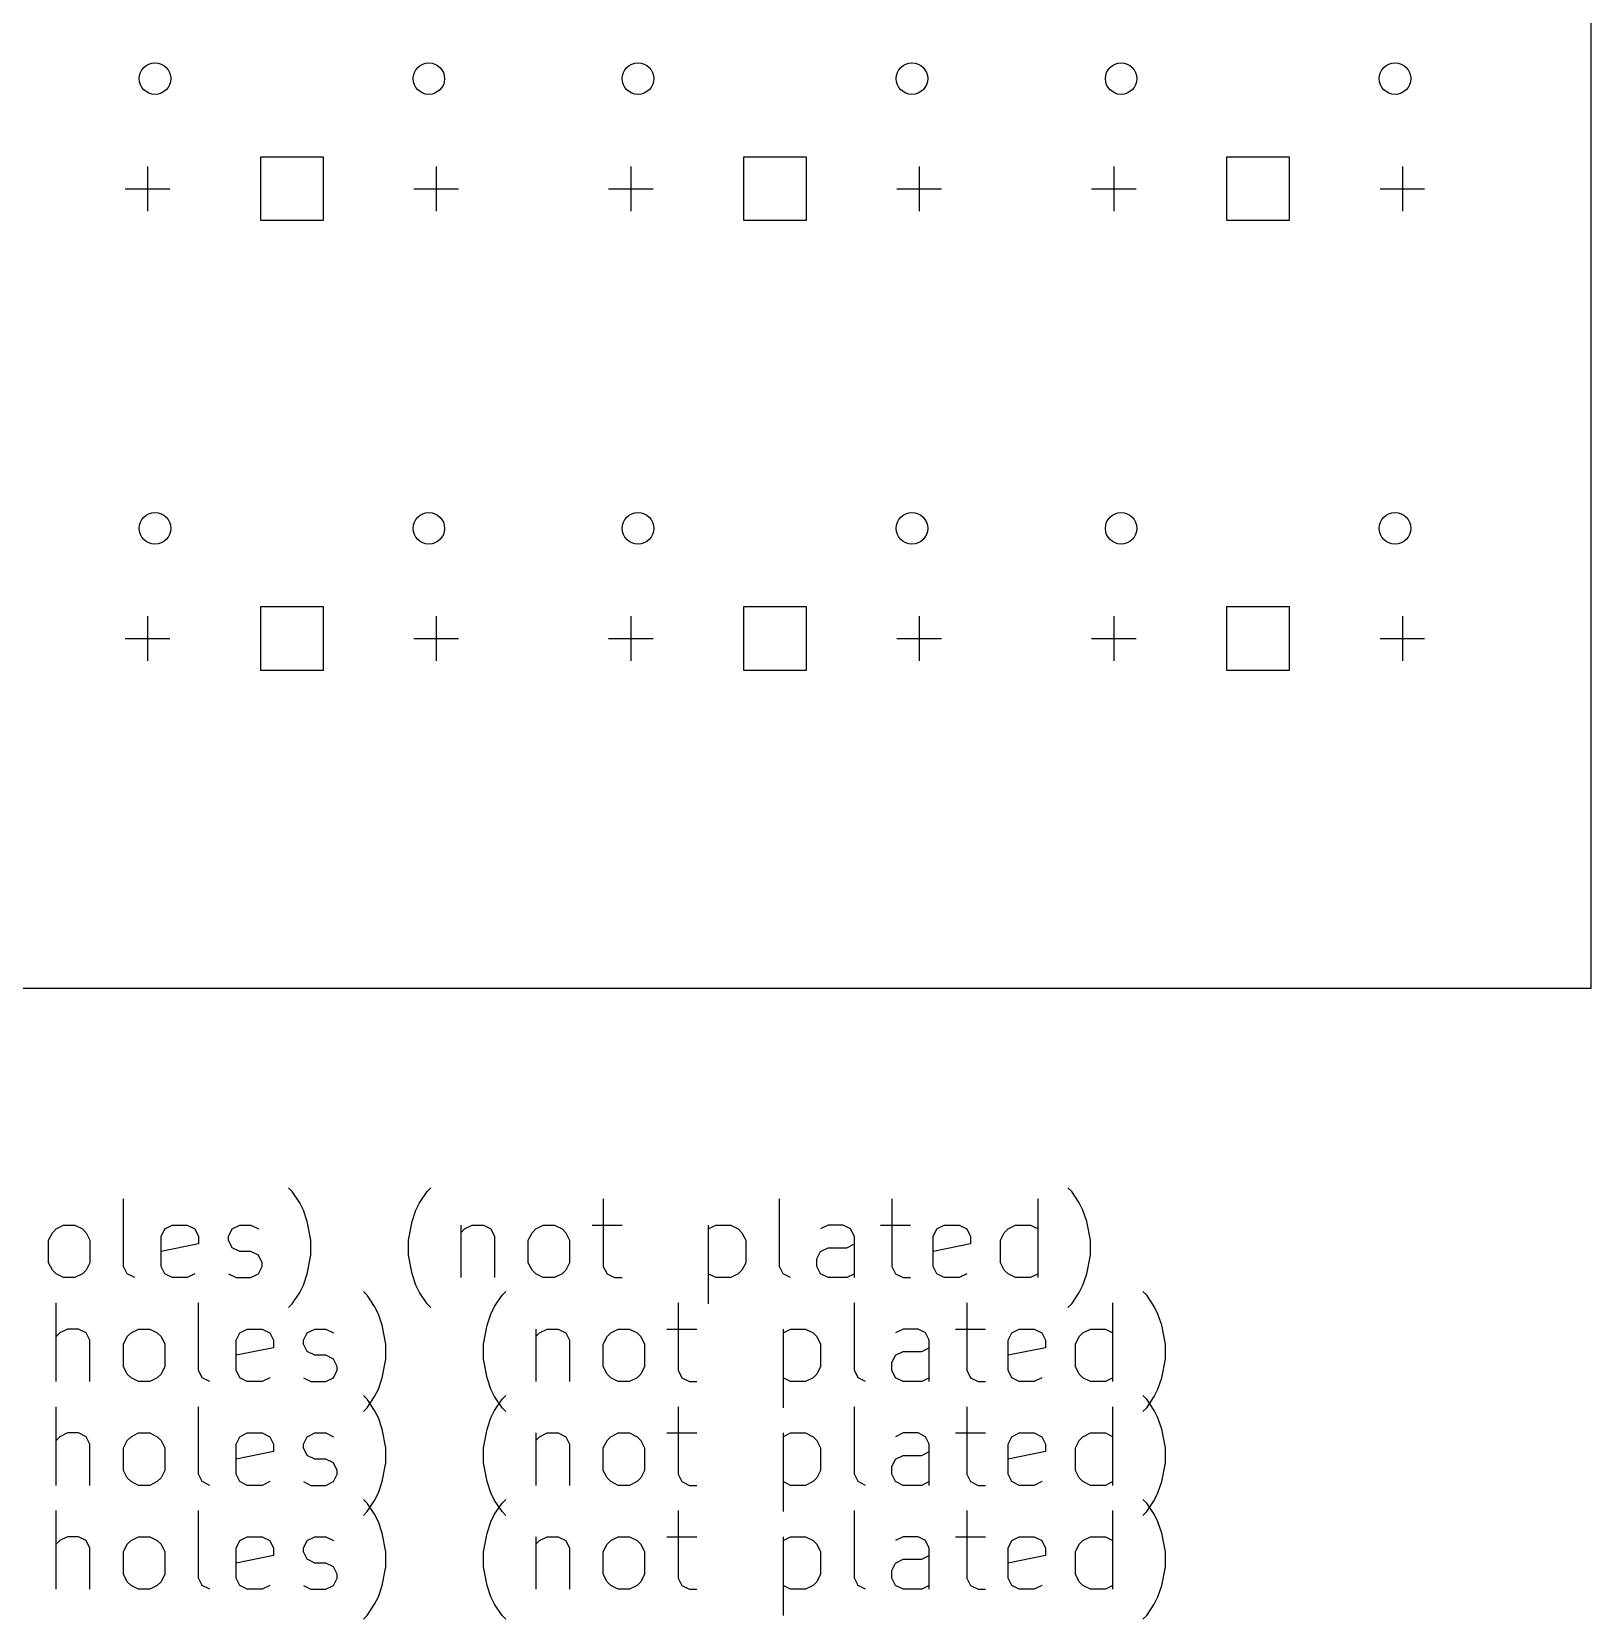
# Model space of a CAD drawing. Extents: x 17 to 135, y -142 to -23.
# Drawn here: x 75.2 to 134.6, y -141.5 to -81 of the extents above; entities that cross this region are included whole.
import ezdxf

# ---------------------------------------------------------------- set-up
doc = ezdxf.new("R2010")
doc.units = 0
doc.header["$MEASUREMENT"] = 0
doc.layers.add('BLACK', color=7, linetype='CONTINUOUS')

msp = doc.modelspace()

# ---------------------------------------------------------------- linework, layer by layer
at = {"layer": 'Black'}
for p, q in [((134.62, -117.475), (134.62, -22.86)), ((86.2921, -85.7929), (83.8879, -85.7929)), ((83.8879, -85.7929), (83.8879, -88.1971)), ((86.2921, -88.1971), (86.2921, -85.7929)), ((104.707, -85.7929), (102.303, -85.7929)), ((102.303, -85.7929), (102.303, -88.1971)), ((104.707, -88.1971), (104.707, -85.7929)), ((123.122, -85.7929), (120.718, -85.7929)), ((120.718, -85.7929), (120.718, -88.1971)), ((123.122, -88.1971), (123.122, -85.7929)), ((79.59, -86.145), (79.59, -87.845)), ((90.59, -86.145), (90.59, -87.845)), ((98.005, -86.145), (98.005, -87.845)), ((109.005, -86.145), (109.005, -87.845)), ((116.42, -86.145), (116.42, -87.845)), ((127.42, -86.145), (127.42, -87.845)), ((78.74, -86.995), (80.44, -86.995)), ((89.74, -86.995), (91.44, -86.995)), ((97.155, -86.995), (98.855, -86.995)), ((108.155, -86.995), (109.855, -86.995)), ((115.57, -86.995), (117.27, -86.995)), ((126.57, -86.995), (128.27, -86.995)), ((83.8879, -88.1971), (86.2921, -88.1971)), ((102.303, -88.1971), (104.707, -88.1971)), ((120.718, -88.1971), (123.122, -88.1971)), ((79.59, -103.29), (79.59, -104.99)), ((86.2921, -102.938), (83.8879, -102.938)), ((83.8879, -102.938), (83.8879, -105.342)), ((86.2921, -105.342), (86.2921, -102.938)), ((90.59, -103.29), (90.59, -104.99)), ((98.005, -103.29), (98.005, -104.99)), ((104.707, -102.938), (102.303, -102.938)), ((102.303, -102.938), (102.303, -105.342)), ((104.707, -105.342), (104.707, -102.938)), ((109.005, -103.29), (109.005, -104.99)), ((116.42, -103.29), (116.42, -104.99)), ((123.122, -102.938), (120.718, -102.938)), ((120.718, -102.938), (120.718, -105.342)), ((123.122, -105.342), (123.122, -102.938)), ((127.42, -103.29), (127.42, -104.99)), ((78.74, -104.14), (80.44, -104.14)), ((89.74, -104.14), (91.44, -104.14)), ((97.155, -104.14), (98.855, -104.14)), ((108.155, -104.14), (109.855, -104.14)), ((115.57, -104.14), (117.27, -104.14)), ((126.57, -104.14), (128.27, -104.14)), ((83.8879, -105.342), (86.2921, -105.342)), ((102.303, -105.342), (104.707, -105.342)), ((120.718, -105.342), (123.122, -105.342)), ((20.32, -117.475), (134.62, -117.475)), ((85.1021, -125.221), (84.9593, -125.079)), ((85.3879, -125.65), (85.1021, -125.221)), ((89.9593, -125.65), (90.245, -125.221)), ((90.245, -125.221), (90.3879, -125.079)), ((114.816, -125.221), (114.674, -125.079)), ((115.102, -125.65), (114.816, -125.221)), ((78.6736, -128.079), (78.6736, -125.507)), ((85.5307, -125.936), (85.3879, -125.65)), ((89.8164, -125.936), (89.9593, -125.65)), ((96.9593, -125.507), (96.9593, -128.079)), ((103.674, -128.079), (103.674, -125.507)), ((107.959, -125.507), (107.959, -128.079)), ((113.531, -128.507), (113.531, -125.507)), ((115.245, -125.936), (115.102, -125.65)), ((85.6736, -126.364), (85.5307, -125.936)), ((85.8164, -127.079), (85.6736, -126.364)), ((89.5307, -127.079), (89.6736, -126.364)), ((89.6736, -126.364), (89.8164, -125.936)), ((115.388, -126.364), (115.245, -125.936)), ((115.531, -127.079), (115.388, -126.364)), ((75.8164, -127.079), (75.9593, -126.793)), ((75.8164, -127.936), (75.8164, -127.079)), ((75.9593, -126.793), (76.1021, -126.65)), ((76.1021, -126.65), (76.3879, -126.507)), ((76.3879, -126.507), (76.8164, -126.507)), ((76.8164, -126.507), (77.1021, -126.65)), ((77.1021, -126.65), (77.245, -126.793)), ((77.245, -126.793), (77.3879, -127.079)), ((77.3879, -127.079), (77.3879, -127.936)), ((80.1021, -126.936), (80.245, -126.65)), ((80.1021, -128.079), (80.1021, -126.936)), ((80.245, -126.65), (80.5307, -126.507)), ((80.5307, -126.507), (81.1021, -126.507)), ((81.1021, -126.507), (81.3879, -126.65)), ((81.3879, -126.65), (81.5307, -126.936)), ((81.5307, -126.936), (81.5307, -127.221)), ((82.6736, -126.936), (82.8164, -126.65)), ((82.6736, -127.079), (82.6736, -126.936)), ((82.8164, -127.364), (82.6736, -127.079)), ((82.8164, -126.65), (83.1021, -126.507)), ((83.1021, -126.507), (83.5307, -126.507)), ((83.5307, -126.507), (83.8164, -126.65)), ((85.8164, -127.65), (85.8164, -127.079)), ((89.5307, -127.65), (89.5307, -127.079)), ((91.5307, -126.507), (91.5307, -128.507)), ((91.5307, -126.793), (91.6736, -126.65)), ((91.6736, -126.65), (91.9593, -126.507)), ((91.9593, -126.507), (92.3879, -126.507)), ((92.3879, -126.507), (92.6736, -126.65)), ((92.6736, -126.65), (92.8164, -126.936)), ((92.8164, -126.936), (92.8164, -128.507)), ((94.1021, -127.079), (94.245, -126.793)), ((94.1021, -127.936), (94.1021, -127.079)), ((94.245, -126.793), (94.3879, -126.65)), ((94.3879, -126.65), (94.6736, -126.507)), ((94.6736, -126.507), (95.1021, -126.507)), ((95.1021, -126.507), (95.3879, -126.65)), ((95.3879, -126.65), (95.5307, -126.793)), ((95.5307, -126.793), (95.6736, -127.079)), ((95.6736, -127.079), (95.6736, -127.936)), ((96.5307, -126.507), (97.6736, -126.507)), ((100.959, -126.507), (100.959, -129.507)), ((100.959, -126.65), (101.245, -126.507)), ((101.245, -126.507), (101.816, -126.507)), ((101.816, -126.507), (102.102, -126.65)), ((102.102, -126.65), (102.245, -126.793)), ((102.245, -126.793), (102.388, -127.079)), ((102.388, -127.079), (102.388, -127.936)), ((105.531, -126.507), (105.245, -126.65)), ((106.102, -126.507), (105.531, -126.507)), ((106.388, -126.65), (106.102, -126.507)), ((106.531, -126.936), (106.388, -126.65)), ((106.531, -128.507), (106.531, -126.936)), ((107.531, -126.507), (108.674, -126.507)), ((109.531, -126.936), (109.674, -126.65)), ((109.531, -128.079), (109.531, -126.936)), ((109.674, -126.65), (109.959, -126.507)), ((109.959, -126.507), (110.531, -126.507)), ((110.531, -126.507), (110.816, -126.65)), ((110.816, -126.65), (110.959, -126.936)), ((110.959, -126.936), (110.959, -127.221)), ((112.102, -127.079), (112.245, -126.793)), ((112.102, -127.936), (112.102, -127.079)), ((112.245, -126.793), (112.388, -126.65)), ((112.388, -126.65), (112.674, -126.507)), ((112.674, -126.507), (113.245, -126.507)), ((113.245, -126.507), (113.531, -126.65)), ((115.531, -127.65), (115.531, -127.079)), ((81.5307, -127.221), (80.1021, -127.507)), ((83.1021, -127.507), (82.8164, -127.364)), ((83.5307, -127.507), (83.1021, -127.507)), ((83.8164, -127.65), (83.5307, -127.507)), ((83.9593, -127.936), (83.8164, -127.65)), ((85.6736, -128.364), (85.8164, -127.65)), ((89.6736, -128.364), (89.5307, -127.65)), ((105.102, -127.793), (105.245, -127.507)), ((105.245, -127.507), (105.531, -127.364)), ((105.531, -127.364), (106.245, -127.364)), ((106.245, -127.364), (106.531, -127.221)), ((110.959, -127.221), (109.531, -127.507)), ((115.388, -128.364), (115.531, -127.65)), ((75.9593, -128.221), (75.8164, -127.936)), ((76.1021, -128.364), (75.9593, -128.221)), ((77.245, -128.221), (77.1021, -128.364)), ((77.3879, -127.936), (77.245, -128.221)), ((78.8164, -128.364), (78.6736, -128.079)), ((80.245, -128.364), (80.1021, -128.079)), ((83.8164, -128.364), (83.9593, -128.079)), ((83.9593, -128.079), (83.9593, -127.936)), ((94.245, -128.221), (94.1021, -127.936)), ((94.3879, -128.364), (94.245, -128.221)), ((95.5307, -128.221), (95.3879, -128.364)), ((95.6736, -127.936), (95.5307, -128.221)), ((96.9593, -128.079), (97.1021, -128.364)), ((102.245, -128.221), (102.102, -128.364)), ((102.388, -127.936), (102.245, -128.221)), ((103.816, -128.364), (103.674, -128.079)), ((105.102, -128.079), (105.102, -127.793)), ((105.245, -128.364), (105.102, -128.079)), ((107.959, -128.079), (108.102, -128.364)), ((109.674, -128.364), (109.531, -128.079)), ((112.245, -128.221), (112.102, -127.936)), ((112.388, -128.364), (112.245, -128.221)), ((76.3879, -128.507), (76.1021, -128.364)), ((76.8164, -128.507), (76.3879, -128.507)), ((77.1021, -128.364), (76.8164, -128.507)), ((79.1021, -128.507), (78.8164, -128.364)), ((80.5307, -128.507), (80.245, -128.364)), ((81.1021, -128.507), (80.5307, -128.507)), ((81.3879, -128.364), (81.1021, -128.507)), ((82.6736, -128.364), (82.9593, -128.507)), ((82.9593, -128.507), (83.5307, -128.507)), ((83.5307, -128.507), (83.8164, -128.364)), ((85.3879, -129.079), (85.5307, -128.793)), ((85.5307, -128.793), (85.6736, -128.364)), ((89.8164, -128.793), (89.6736, -128.364)), ((89.9593, -129.079), (89.8164, -128.793)), ((94.6736, -128.507), (94.3879, -128.364)), ((95.1021, -128.507), (94.6736, -128.507)), ((95.3879, -128.364), (95.1021, -128.507)), ((97.1021, -128.364), (97.3879, -128.507)), ((97.3879, -128.507), (97.6736, -128.507)), ((101.245, -128.507), (100.959, -128.364)), ((101.816, -128.507), (101.245, -128.507)), ((102.102, -128.364), (101.816, -128.507)), ((104.102, -128.507), (103.816, -128.364)), ((105.531, -128.507), (105.245, -128.364)), ((106.245, -128.507), (105.531, -128.507)), ((106.531, -128.364), (106.245, -128.507)), ((108.102, -128.364), (108.388, -128.507)), ((108.388, -128.507), (108.674, -128.507)), ((109.959, -128.507), (109.674, -128.364)), ((110.531, -128.507), (109.959, -128.507)), ((110.816, -128.364), (110.531, -128.507)), ((112.674, -128.507), (112.388, -128.364)), ((113.245, -128.507), (112.674, -128.507)), ((113.531, -128.364), (113.245, -128.507)), ((115.102, -129.079), (115.245, -128.793)), ((115.245, -128.793), (115.388, -128.364)), ((76.1021, -132.467), (76.1021, -129.467)), ((81.5307, -132.039), (81.5307, -129.467)), ((84.9593, -129.65), (85.1021, -129.507)), ((85.1021, -129.507), (85.3879, -129.079)), ((87.9593, -129.181), (87.8164, -129.039)), ((88.245, -129.61), (87.9593, -129.181)), ((90.245, -129.507), (89.9593, -129.079)), ((90.3879, -129.65), (90.245, -129.507)), ((92.8164, -129.61), (93.1021, -129.181)), ((93.1021, -129.181), (93.245, -129.039)), ((99.8164, -129.467), (99.8164, -132.039)), ((106.531, -132.039), (106.531, -129.467)), ((110.816, -129.467), (110.816, -132.039)), ((114.674, -129.65), (114.816, -129.507)), ((114.816, -129.507), (115.102, -129.079)), ((116.388, -132.467), (116.388, -129.467)), ((117.674, -129.181), (117.531, -129.039)), ((117.959, -129.61), (117.674, -129.181)), ((88.3879, -129.896), (88.245, -129.61)), ((88.5307, -130.324), (88.3879, -129.896)), ((92.5307, -130.324), (92.6736, -129.896)), ((92.6736, -129.896), (92.8164, -129.61)), ((118.102, -129.896), (117.959, -129.61)), ((118.245, -130.324), (118.102, -129.896)), ((76.245, -130.61), (76.1021, -130.753)), ((76.5307, -130.467), (76.245, -130.61)), ((76.9593, -130.467), (76.5307, -130.467)), ((77.245, -130.61), (76.9593, -130.467)), ((77.3879, -130.896), (77.245, -130.61)), ((78.8164, -130.753), (78.9593, -130.61)), ((78.9593, -130.61), (79.245, -130.467)), ((79.245, -130.467), (79.6736, -130.467)), ((79.6736, -130.467), (79.9593, -130.61)), ((79.9593, -130.61), (80.1021, -130.753)), ((82.9593, -130.896), (83.1021, -130.61)), ((83.1021, -130.61), (83.3879, -130.467)), ((83.3879, -130.467), (83.9593, -130.467)), ((83.9593, -130.467), (84.245, -130.61)), ((84.245, -130.61), (84.3879, -130.896)), ((85.5307, -130.896), (85.6736, -130.61)), ((85.6736, -130.61), (85.9593, -130.467)), ((85.9593, -130.467), (86.3879, -130.467)), ((86.3879, -130.467), (86.6736, -130.61)), ((88.6736, -131.039), (88.5307, -130.324)), ((92.3879, -131.039), (92.5307, -130.324)), ((94.3879, -130.467), (94.3879, -132.467)), ((94.3879, -130.753), (94.5307, -130.61)), ((94.5307, -130.61), (94.8164, -130.467)), ((94.8164, -130.467), (95.245, -130.467)), ((95.245, -130.467), (95.5307, -130.61)), ((95.5307, -130.61), (95.6736, -130.896)), ((97.1021, -130.753), (97.245, -130.61)), ((97.245, -130.61), (97.5307, -130.467)), ((97.5307, -130.467), (97.9593, -130.467)), ((97.9593, -130.467), (98.245, -130.61)), ((98.245, -130.61), (98.3879, -130.753)), ((99.3879, -130.467), (100.531, -130.467)), ((103.816, -130.467), (103.816, -133.467)), ((103.816, -130.61), (104.102, -130.467)), ((104.102, -130.467), (104.674, -130.467)), ((104.674, -130.467), (104.959, -130.61)), ((104.959, -130.61), (105.102, -130.753)), ((108.388, -130.467), (108.102, -130.61)), ((108.959, -130.467), (108.388, -130.467)), ((109.245, -130.61), (108.959, -130.467)), ((109.388, -130.896), (109.245, -130.61)), ((110.388, -130.467), (111.531, -130.467)), ((112.388, -130.896), (112.531, -130.61)), ((112.531, -130.61), (112.816, -130.467)), ((112.816, -130.467), (113.388, -130.467)), ((113.388, -130.467), (113.674, -130.61)), ((113.674, -130.61), (113.816, -130.896)), ((115.102, -130.753), (115.245, -130.61)), ((115.245, -130.61), (115.531, -130.467)), ((115.531, -130.467), (116.102, -130.467)), ((116.102, -130.467), (116.388, -130.61)), ((118.388, -131.039), (118.245, -130.324)), ((77.3879, -132.467), (77.3879, -130.896)), ((78.6736, -131.039), (78.8164, -130.753)), ((78.6736, -131.896), (78.6736, -131.039)), ((80.1021, -130.753), (80.245, -131.039)), ((80.245, -131.039), (80.245, -131.896)), ((82.9593, -132.039), (82.9593, -130.896)), ((84.3879, -131.181), (82.9593, -131.467)), ((84.3879, -130.896), (84.3879, -131.181)), ((85.5307, -131.039), (85.5307, -130.896)), ((85.6736, -131.324), (85.5307, -131.039)), ((85.9593, -131.467), (85.6736, -131.324)), ((88.6736, -131.61), (88.6736, -131.039)), ((92.3879, -131.61), (92.3879, -131.039)), ((95.6736, -130.896), (95.6736, -132.467)), ((96.9593, -131.039), (97.1021, -130.753)), ((96.9593, -131.896), (96.9593, -131.039)), ((98.3879, -130.753), (98.5307, -131.039)), ((98.5307, -131.039), (98.5307, -131.896)), ((105.102, -130.753), (105.245, -131.039)), ((105.245, -131.039), (105.245, -131.896)), ((108.102, -131.467), (108.388, -131.324)), ((108.388, -131.324), (109.102, -131.324)), ((109.102, -131.324), (109.388, -131.181)), ((109.388, -132.467), (109.388, -130.896)), ((112.388, -132.039), (112.388, -130.896)), ((113.816, -131.181), (112.388, -131.467)), ((113.816, -130.896), (113.816, -131.181)), ((114.959, -131.039), (115.102, -130.753)), ((114.959, -131.896), (114.959, -131.039)), ((118.388, -131.61), (118.388, -131.039)), ((78.8164, -132.181), (78.6736, -131.896)), ((80.245, -131.896), (80.1021, -132.181)), ((86.3879, -131.467), (85.9593, -131.467)), ((86.6736, -131.61), (86.3879, -131.467)), ((86.8164, -131.896), (86.6736, -131.61)), ((86.8164, -132.039), (86.8164, -131.896)), ((88.5307, -132.324), (88.6736, -131.61)), ((92.5307, -132.324), (92.3879, -131.61)), ((97.1021, -132.181), (96.9593, -131.896)), ((98.5307, -131.896), (98.3879, -132.181)), ((105.245, -131.896), (105.102, -132.181)), ((107.959, -131.753), (108.102, -131.467)), ((107.959, -132.039), (107.959, -131.753)), ((115.102, -132.181), (114.959, -131.896)), ((118.245, -132.324), (118.388, -131.61)), ((78.9593, -132.324), (78.8164, -132.181)), ((79.245, -132.467), (78.9593, -132.324)), ((79.6736, -132.467), (79.245, -132.467)), ((79.9593, -132.324), (79.6736, -132.467)), ((80.1021, -132.181), (79.9593, -132.324)), ((81.6736, -132.324), (81.5307, -132.039)), ((81.9593, -132.467), (81.6736, -132.324)), ((83.1021, -132.324), (82.9593, -132.039)), ((83.3879, -132.467), (83.1021, -132.324)), ((83.9593, -132.467), (83.3879, -132.467)), ((84.245, -132.324), (83.9593, -132.467)), ((85.5307, -132.324), (85.8164, -132.467)), ((85.8164, -132.467), (86.3879, -132.467)), ((86.3879, -132.467), (86.6736, -132.324)), ((86.6736, -132.324), (86.8164, -132.039)), ((88.3879, -132.753), (88.5307, -132.324)), ((92.6736, -132.753), (92.5307, -132.324)), ((97.245, -132.324), (97.1021, -132.181)), ((97.5307, -132.467), (97.245, -132.324)), ((97.9593, -132.467), (97.5307, -132.467)), ((98.245, -132.324), (97.9593, -132.467)), ((98.3879, -132.181), (98.245, -132.324)), ((99.8164, -132.039), (99.9593, -132.324)), ((99.9593, -132.324), (100.245, -132.467)), ((100.245, -132.467), (100.531, -132.467)), ((104.102, -132.467), (103.816, -132.324)), ((104.674, -132.467), (104.102, -132.467)), ((104.959, -132.324), (104.674, -132.467)), ((105.102, -132.181), (104.959, -132.324)), ((106.674, -132.324), (106.531, -132.039)), ((106.959, -132.467), (106.674, -132.324)), ((108.102, -132.324), (107.959, -132.039)), ((108.388, -132.467), (108.102, -132.324)), ((109.102, -132.467), (108.388, -132.467)), ((109.388, -132.324), (109.102, -132.467)), ((110.816, -132.039), (110.959, -132.324)), ((110.959, -132.324), (111.245, -132.467)), ((111.245, -132.467), (111.531, -132.467)), ((112.531, -132.324), (112.388, -132.039)), ((112.816, -132.467), (112.531, -132.324)), ((113.388, -132.467), (112.816, -132.467)), ((113.674, -132.324), (113.388, -132.467)), ((115.245, -132.324), (115.102, -132.181)), ((115.531, -132.467), (115.245, -132.324)), ((116.102, -132.467), (115.531, -132.467)), ((116.388, -132.324), (116.102, -132.467)), ((118.102, -132.753), (118.245, -132.324)), ((87.9593, -133.141), (87.8164, -132.999)), ((87.9593, -133.467), (88.245, -133.039)), ((88.245, -133.57), (87.9593, -133.141)), ((88.245, -133.039), (88.3879, -132.753)), ((92.8164, -133.039), (92.6736, -132.753)), ((93.1021, -133.467), (92.8164, -133.039)), ((92.8164, -133.57), (93.1021, -133.141)), ((93.1021, -133.141), (93.245, -132.999)), ((117.674, -133.141), (117.531, -132.999)), ((117.674, -133.467), (117.959, -133.039)), ((117.959, -133.57), (117.674, -133.141)), ((117.959, -133.039), (118.102, -132.753)), ((76.1021, -136.427), (76.1021, -133.427)), ((81.5307, -135.999), (81.5307, -133.427)), ((87.8164, -133.61), (87.9593, -133.467)), ((88.3879, -133.856), (88.245, -133.57)), ((92.6736, -133.856), (92.8164, -133.57)), ((93.245, -133.61), (93.1021, -133.467)), ((99.8164, -133.427), (99.8164, -135.999)), ((106.531, -135.999), (106.531, -133.427)), ((110.816, -133.427), (110.816, -135.999)), ((116.388, -136.427), (116.388, -133.427)), ((117.531, -133.61), (117.674, -133.467)), ((118.102, -133.856), (117.959, -133.57)), ((88.5307, -134.284), (88.3879, -133.856)), ((88.6736, -134.999), (88.5307, -134.284)), ((92.3879, -134.999), (92.5307, -134.284)), ((92.5307, -134.284), (92.6736, -133.856)), ((118.245, -134.284), (118.102, -133.856)), ((118.388, -134.999), (118.245, -134.284)), ((76.245, -134.57), (76.1021, -134.713)), ((76.5307, -134.427), (76.245, -134.57)), ((76.9593, -134.427), (76.5307, -134.427)), ((77.245, -134.57), (76.9593, -134.427)), ((77.3879, -134.856), (77.245, -134.57)), ((77.3879, -136.427), (77.3879, -134.856)), ((78.6736, -134.999), (78.8164, -134.713)), ((78.8164, -134.713), (78.9593, -134.57)), ((78.9593, -134.57), (79.245, -134.427)), ((79.245, -134.427), (79.6736, -134.427)), ((79.6736, -134.427), (79.9593, -134.57)), ((79.9593, -134.57), (80.1021, -134.713)), ((80.1021, -134.713), (80.245, -134.999)), ((82.9593, -134.856), (83.1021, -134.57)), ((82.9593, -135.999), (82.9593, -134.856)), ((83.1021, -134.57), (83.3879, -134.427)), ((83.3879, -134.427), (83.9593, -134.427)), ((83.9593, -134.427), (84.245, -134.57)), ((84.245, -134.57), (84.3879, -134.856)), ((84.3879, -134.856), (84.3879, -135.141)), ((85.5307, -134.856), (85.6736, -134.57)), ((85.5307, -134.999), (85.5307, -134.856)), ((85.6736, -134.57), (85.9593, -134.427)), ((85.9593, -134.427), (86.3879, -134.427)), ((86.3879, -134.427), (86.6736, -134.57)), ((94.3879, -134.427), (94.3879, -136.427)), ((94.3879, -134.713), (94.5307, -134.57)), ((94.5307, -134.57), (94.8164, -134.427)), ((94.8164, -134.427), (95.245, -134.427)), ((95.245, -134.427), (95.5307, -134.57)), ((95.5307, -134.57), (95.6736, -134.856)), ((95.6736, -134.856), (95.6736, -136.427)), ((96.9593, -134.999), (97.1021, -134.713)), ((97.1021, -134.713), (97.245, -134.57)), ((97.245, -134.57), (97.5307, -134.427)), ((97.5307, -134.427), (97.9593, -134.427)), ((97.9593, -134.427), (98.245, -134.57)), ((98.245, -134.57), (98.3879, -134.713)), ((98.3879, -134.713), (98.5307, -134.999)), ((99.3879, -134.427), (100.531, -134.427)), ((103.816, -134.427), (103.816, -137.427)), ((103.816, -134.57), (104.102, -134.427)), ((104.102, -134.427), (104.674, -134.427)), ((104.674, -134.427), (104.959, -134.57)), ((104.959, -134.57), (105.102, -134.713)), ((105.102, -134.713), (105.245, -134.999)), ((108.388, -134.427), (108.102, -134.57)), ((108.959, -134.427), (108.388, -134.427)), ((109.245, -134.57), (108.959, -134.427)), ((109.388, -134.856), (109.245, -134.57)), ((109.388, -136.427), (109.388, -134.856)), ((110.388, -134.427), (111.531, -134.427)), ((112.388, -134.856), (112.531, -134.57)), ((112.388, -135.999), (112.388, -134.856)), ((112.531, -134.57), (112.816, -134.427)), ((112.816, -134.427), (113.388, -134.427)), ((113.388, -134.427), (113.674, -134.57)), ((113.674, -134.57), (113.816, -134.856)), ((113.816, -134.856), (113.816, -135.141)), ((114.959, -134.999), (115.102, -134.713)), ((115.102, -134.713), (115.245, -134.57)), ((115.245, -134.57), (115.531, -134.427)), ((115.531, -134.427), (116.102, -134.427)), ((116.102, -134.427), (116.388, -134.57)), ((78.6736, -135.856), (78.6736, -134.999)), ((80.245, -134.999), (80.245, -135.856)), ((84.3879, -135.141), (82.9593, -135.427)), ((85.6736, -135.284), (85.5307, -134.999)), ((85.9593, -135.427), (85.6736, -135.284)), ((86.3879, -135.427), (85.9593, -135.427)), ((86.6736, -135.57), (86.3879, -135.427)), ((88.6736, -135.57), (88.6736, -134.999)), ((92.3879, -135.57), (92.3879, -134.999)), ((96.9593, -135.856), (96.9593, -134.999)), ((98.5307, -134.999), (98.5307, -135.856)), ((105.245, -134.999), (105.245, -135.856)), ((107.959, -135.713), (108.102, -135.427)), ((108.102, -135.427), (108.388, -135.284)), ((108.388, -135.284), (109.102, -135.284)), ((109.102, -135.284), (109.388, -135.141)), ((113.816, -135.141), (112.388, -135.427)), ((114.959, -135.856), (114.959, -134.999)), ((118.388, -135.57), (118.388, -134.999)), ((78.8164, -136.141), (78.6736, -135.856)), ((78.9593, -136.284), (78.8164, -136.141)), ((80.1021, -136.141), (79.9593, -136.284)), ((80.245, -135.856), (80.1021, -136.141)), ((81.6736, -136.284), (81.5307, -135.999)), ((83.1021, -136.284), (82.9593, -135.999)), ((86.8164, -135.856), (86.6736, -135.57)), ((86.6736, -136.284), (86.8164, -135.999)), ((86.8164, -135.999), (86.8164, -135.856)), ((88.5307, -136.284), (88.6736, -135.57)), ((92.5307, -136.284), (92.3879, -135.57)), ((97.1021, -136.141), (96.9593, -135.856)), ((97.245, -136.284), (97.1021, -136.141)), ((98.3879, -136.141), (98.245, -136.284)), ((98.5307, -135.856), (98.3879, -136.141)), ((99.8164, -135.999), (99.9593, -136.284)), ((105.102, -136.141), (104.959, -136.284)), ((105.245, -135.856), (105.102, -136.141)), ((106.674, -136.284), (106.531, -135.999)), ((107.959, -135.999), (107.959, -135.713)), ((108.102, -136.284), (107.959, -135.999)), ((110.816, -135.999), (110.959, -136.284)), ((112.531, -136.284), (112.388, -135.999)), ((115.102, -136.141), (114.959, -135.856)), ((115.245, -136.284), (115.102, -136.141)), ((118.245, -136.284), (118.388, -135.57)), ((79.245, -136.427), (78.9593, -136.284)), ((79.6736, -136.427), (79.245, -136.427)), ((79.9593, -136.284), (79.6736, -136.427)), ((81.9593, -136.427), (81.6736, -136.284)), ((83.3879, -136.427), (83.1021, -136.284)), ((83.9593, -136.427), (83.3879, -136.427)), ((84.245, -136.284), (83.9593, -136.427)), ((85.5307, -136.284), (85.8164, -136.427)), ((85.8164, -136.427), (86.3879, -136.427)), ((86.3879, -136.427), (86.6736, -136.284)), ((88.245, -136.999), (88.3879, -136.713)), ((88.3879, -136.713), (88.5307, -136.284)), ((92.6736, -136.713), (92.5307, -136.284)), ((92.8164, -136.999), (92.6736, -136.713)), ((97.5307, -136.427), (97.245, -136.284)), ((97.9593, -136.427), (97.5307, -136.427)), ((98.245, -136.284), (97.9593, -136.427)), ((99.9593, -136.284), (100.245, -136.427)), ((100.245, -136.427), (100.531, -136.427)), ((104.102, -136.427), (103.816, -136.284)), ((104.674, -136.427), (104.102, -136.427)), ((104.959, -136.284), (104.674, -136.427)), ((106.959, -136.427), (106.674, -136.284)), ((108.388, -136.427), (108.102, -136.284)), ((109.102, -136.427), (108.388, -136.427)), ((109.388, -136.284), (109.102, -136.427)), ((110.959, -136.284), (111.245, -136.427)), ((111.245, -136.427), (111.531, -136.427)), ((112.816, -136.427), (112.531, -136.284)), ((113.388, -136.427), (112.816, -136.427)), ((113.674, -136.284), (113.388, -136.427)), ((115.531, -136.427), (115.245, -136.284)), ((116.102, -136.427), (115.531, -136.427)), ((116.388, -136.284), (116.102, -136.427)), ((117.959, -136.999), (118.102, -136.713)), ((118.102, -136.713), (118.245, -136.284)), ((87.9593, -137.101), (87.8164, -136.959)), ((87.9593, -137.427), (88.245, -136.999)), ((88.245, -137.53), (87.9593, -137.101)), ((93.1021, -137.427), (92.8164, -136.999)), ((92.8164, -137.53), (93.1021, -137.101)), ((93.1021, -137.101), (93.245, -136.959)), ((117.674, -137.101), (117.531, -136.959)), ((117.674, -137.427), (117.959, -136.999)), ((117.959, -137.53), (117.674, -137.101)), ((76.1021, -140.387), (76.1021, -137.387)), ((81.5307, -139.959), (81.5307, -137.387)), ((87.8164, -137.57), (87.9593, -137.427)), ((88.3879, -137.816), (88.245, -137.53)), ((88.5307, -138.244), (88.3879, -137.816)), ((92.5307, -138.244), (92.6736, -137.816)), ((92.6736, -137.816), (92.8164, -137.53)), ((93.245, -137.57), (93.1021, -137.427)), ((99.8164, -137.387), (99.8164, -139.959)), ((106.531, -139.959), (106.531, -137.387)), ((110.816, -137.387), (110.816, -139.959)), ((116.388, -140.387), (116.388, -137.387)), ((117.531, -137.57), (117.674, -137.427)), ((118.102, -137.816), (117.959, -137.53)), ((118.245, -138.244), (118.102, -137.816)), ((76.245, -138.53), (76.1021, -138.673)), ((76.5307, -138.387), (76.245, -138.53)), ((76.9593, -138.387), (76.5307, -138.387)), ((77.245, -138.53), (76.9593, -138.387)), ((77.3879, -138.816), (77.245, -138.53)), ((78.8164, -138.673), (78.9593, -138.53)), ((78.9593, -138.53), (79.245, -138.387)), ((79.245, -138.387), (79.6736, -138.387)), ((79.6736, -138.387), (79.9593, -138.53)), ((79.9593, -138.53), (80.1021, -138.673)), ((82.9593, -138.816), (83.1021, -138.53)), ((83.1021, -138.53), (83.3879, -138.387)), ((83.3879, -138.387), (83.9593, -138.387)), ((83.9593, -138.387), (84.245, -138.53)), ((84.245, -138.53), (84.3879, -138.816)), ((85.5307, -138.816), (85.6736, -138.53)), ((85.6736, -138.53), (85.9593, -138.387)), ((85.9593, -138.387), (86.3879, -138.387)), ((86.3879, -138.387), (86.6736, -138.53)), ((88.6736, -138.959), (88.5307, -138.244)), ((92.3879, -138.959), (92.5307, -138.244)), ((94.3879, -138.387), (94.3879, -140.387)), ((94.3879, -138.673), (94.5307, -138.53)), ((94.5307, -138.53), (94.8164, -138.387)), ((94.8164, -138.387), (95.245, -138.387)), ((95.245, -138.387), (95.5307, -138.53)), ((95.5307, -138.53), (95.6736, -138.816)), ((97.1021, -138.673), (97.245, -138.53)), ((97.245, -138.53), (97.5307, -138.387)), ((97.5307, -138.387), (97.9593, -138.387)), ((97.9593, -138.387), (98.245, -138.53)), ((98.245, -138.53), (98.3879, -138.673)), ((99.3879, -138.387), (100.531, -138.387)), ((103.816, -138.387), (103.816, -141.387)), ((103.816, -138.53), (104.102, -138.387)), ((104.102, -138.387), (104.674, -138.387)), ((104.674, -138.387), (104.959, -138.53)), ((104.959, -138.53), (105.102, -138.673)), ((108.388, -138.387), (108.102, -138.53)), ((108.959, -138.387), (108.388, -138.387)), ((109.245, -138.53), (108.959, -138.387)), ((109.388, -138.816), (109.245, -138.53)), ((110.388, -138.387), (111.531, -138.387)), ((112.388, -138.816), (112.531, -138.53)), ((112.531, -138.53), (112.816, -138.387)), ((112.816, -138.387), (113.388, -138.387)), ((113.388, -138.387), (113.674, -138.53)), ((113.674, -138.53), (113.816, -138.816)), ((115.102, -138.673), (115.245, -138.53)), ((115.245, -138.53), (115.531, -138.387)), ((115.531, -138.387), (116.102, -138.387)), ((116.102, -138.387), (116.388, -138.53)), ((118.388, -138.959), (118.245, -138.244)), ((77.3879, -140.387), (77.3879, -138.816)), ((78.6736, -138.959), (78.8164, -138.673)), ((78.6736, -139.816), (78.6736, -138.959)), ((80.1021, -138.673), (80.245, -138.959)), ((80.245, -138.959), (80.245, -139.816)), ((82.9593, -139.959), (82.9593, -138.816)), ((84.3879, -139.101), (82.9593, -139.387)), ((84.3879, -138.816), (84.3879, -139.101)), ((85.5307, -138.959), (85.5307, -138.816)), ((85.6736, -139.244), (85.5307, -138.959)), ((88.6736, -139.53), (88.6736, -138.959)), ((92.3879, -139.53), (92.3879, -138.959)), ((95.6736, -138.816), (95.6736, -140.387)), ((96.9593, -138.959), (97.1021, -138.673)), ((96.9593, -139.816), (96.9593, -138.959)), ((98.3879, -138.673), (98.5307, -138.959)), ((98.5307, -138.959), (98.5307, -139.816)), ((105.102, -138.673), (105.245, -138.959)), ((105.245, -138.959), (105.245, -139.816)), ((109.102, -139.244), (109.388, -139.101)), ((109.388, -140.387), (109.388, -138.816)), ((112.388, -139.959), (112.388, -138.816)), ((113.816, -139.101), (112.388, -139.387)), ((113.816, -138.816), (113.816, -139.101)), ((114.959, -138.959), (115.102, -138.673)), ((114.959, -139.816), (114.959, -138.959)), ((118.388, -139.53), (118.388, -138.959)), ((85.9593, -139.387), (85.6736, -139.244)), ((86.3879, -139.387), (85.9593, -139.387)), ((86.6736, -139.53), (86.3879, -139.387)), ((86.8164, -139.816), (86.6736, -139.53)), ((88.5307, -140.244), (88.6736, -139.53)), ((92.5307, -140.244), (92.3879, -139.53)), ((107.959, -139.673), (108.102, -139.387)), ((107.959, -139.959), (107.959, -139.673)), ((108.102, -139.387), (108.388, -139.244)), ((108.388, -139.244), (109.102, -139.244)), ((118.245, -140.244), (118.388, -139.53)), ((78.8164, -140.101), (78.6736, -139.816)), ((78.9593, -140.244), (78.8164, -140.101)), ((79.245, -140.387), (78.9593, -140.244)), ((79.6736, -140.387), (79.245, -140.387)), ((79.9593, -140.244), (79.6736, -140.387)), ((80.1021, -140.101), (79.9593, -140.244)), ((80.245, -139.816), (80.1021, -140.101)), ((81.6736, -140.244), (81.5307, -139.959)), ((81.9593, -140.387), (81.6736, -140.244)), ((83.1021, -140.244), (82.9593, -139.959)), ((83.3879, -140.387), (83.1021, -140.244)), ((83.9593, -140.387), (83.3879, -140.387)), ((84.245, -140.244), (83.9593, -140.387)), ((85.5307, -140.244), (85.8164, -140.387)), ((85.8164, -140.387), (86.3879, -140.387)), ((86.3879, -140.387), (86.6736, -140.244)), ((86.6736, -140.244), (86.8164, -139.959)), ((86.8164, -139.959), (86.8164, -139.816)), ((88.3879, -140.673), (88.5307, -140.244)), ((92.6736, -140.673), (92.5307, -140.244)), ((97.1021, -140.101), (96.9593, -139.816)), ((97.245, -140.244), (97.1021, -140.101)), ((97.5307, -140.387), (97.245, -140.244)), ((97.9593, -140.387), (97.5307, -140.387)), ((98.245, -140.244), (97.9593, -140.387)), ((98.3879, -140.101), (98.245, -140.244)), ((98.5307, -139.816), (98.3879, -140.101)), ((99.8164, -139.959), (99.9593, -140.244)), ((99.9593, -140.244), (100.245, -140.387)), ((100.245, -140.387), (100.531, -140.387)), ((104.102, -140.387), (103.816, -140.244)), ((104.674, -140.387), (104.102, -140.387)), ((104.959, -140.244), (104.674, -140.387)), ((105.102, -140.101), (104.959, -140.244)), ((105.245, -139.816), (105.102, -140.101)), ((106.674, -140.244), (106.531, -139.959)), ((106.959, -140.387), (106.674, -140.244)), ((108.102, -140.244), (107.959, -139.959)), ((108.388, -140.387), (108.102, -140.244)), ((109.102, -140.387), (108.388, -140.387)), ((109.388, -140.244), (109.102, -140.387)), ((110.816, -139.959), (110.959, -140.244)), ((110.959, -140.244), (111.245, -140.387)), ((111.245, -140.387), (111.531, -140.387)), ((112.531, -140.244), (112.388, -139.959)), ((112.816, -140.387), (112.531, -140.244)), ((113.388, -140.387), (112.816, -140.387)), ((113.674, -140.244), (113.388, -140.387)), ((115.102, -140.101), (114.959, -139.816)), ((115.245, -140.244), (115.102, -140.101)), ((115.531, -140.387), (115.245, -140.244)), ((116.102, -140.387), (115.531, -140.387)), ((116.388, -140.244), (116.102, -140.387)), ((118.102, -140.673), (118.245, -140.244)), ((87.9593, -141.387), (88.245, -140.959)), ((88.245, -140.959), (88.3879, -140.673)), ((92.8164, -140.959), (92.6736, -140.673)), ((93.1021, -141.387), (92.8164, -140.959)), ((117.674, -141.387), (117.959, -140.959)), ((117.959, -140.959), (118.102, -140.673)), ((87.8164, -141.53), (87.9593, -141.387)), ((93.245, -141.53), (93.1021, -141.387)), ((117.531, -141.53), (117.674, -141.387))]:
    msp.add_line(p, q, dxfattribs=at)
for centre in [(79.87, -82.795), (90.31, -82.795), (98.285, -82.795), (108.725, -82.795), (116.7, -82.795), (127.14, -82.795), (79.87, -99.94), (90.31, -99.94), (98.285, -99.94), (108.725, -99.94), (116.7, -99.94), (127.14, -99.94)]:
    msp.add_circle(centre, 0.6, dxfattribs=at)

doc.saveas('drawing.dxf')
